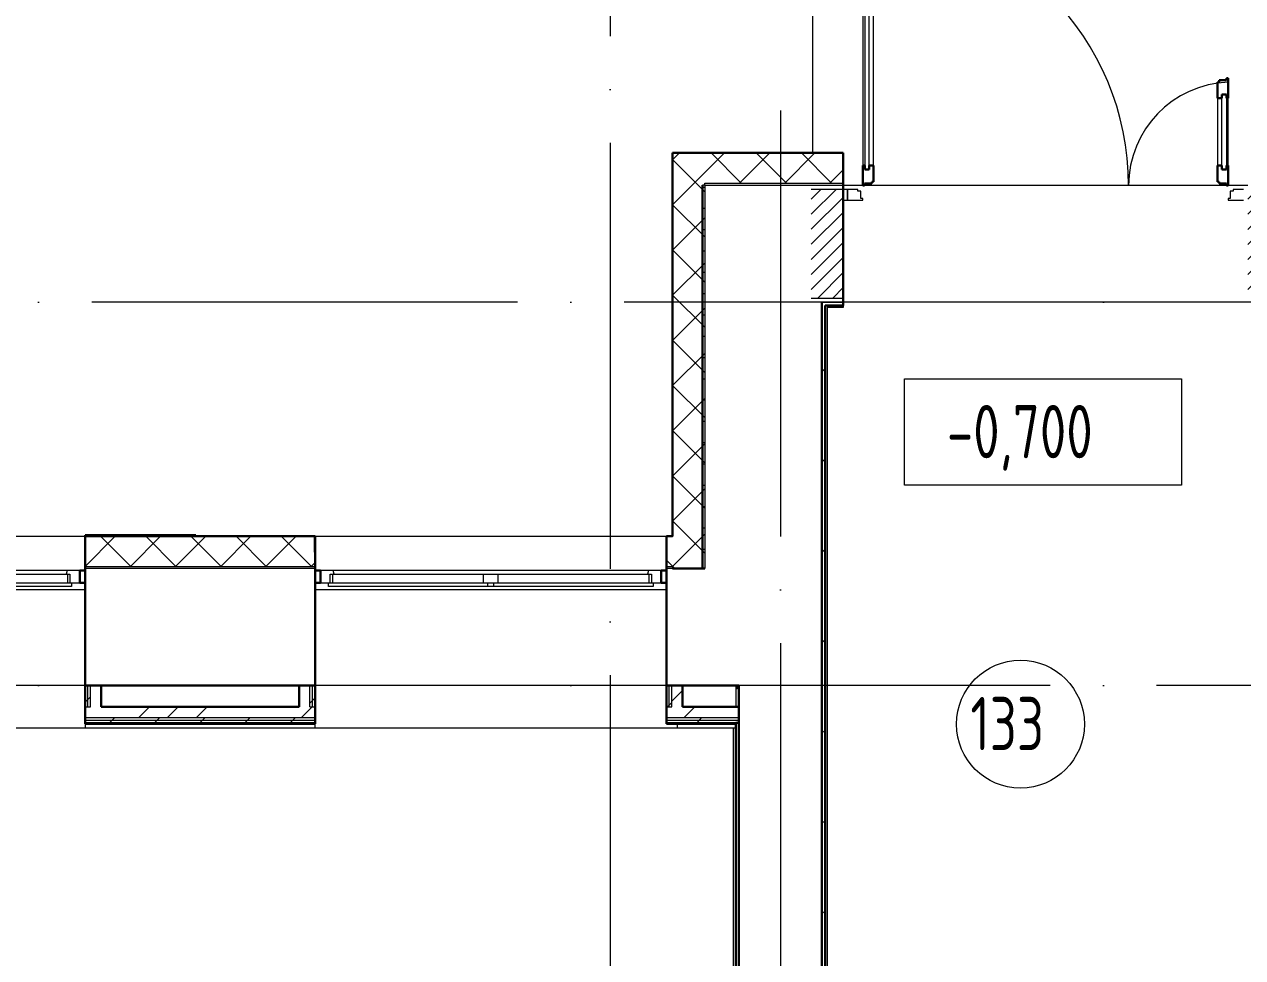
# Model space of a CAD drawing. Header units: millimetres. Extents: x -259809 to 472825, y -397243 to 31861.
# Drawn here: x -25406 to -19685, y -359309 to -354927 of the extents above; entities that cross this region are included whole.
import ezdxf

# ---------------------------------------------------------------- set-up
doc = ezdxf.new("R2010")
doc.units = ezdxf.units.MM
doc.linetypes.add('ADSK_Линия сетки', pattern=[25, 20, -2.5, 0, -2.5])
doc.linetypes.add('ADSK_Штриховая_ш2 п1_5', pattern=[4.5, 3, -1.5])
for name, color, linetype, lineweight in [('_ Окна', 252, 'Continuous', 30), ('Аннотация', 252, 'Continuous', 18), ('Двери', 252, 'Continuous', 9), ('лс', 5, 'Continuous', 30), ('Марки помещений', 252, 'Continuous', 20), ('Ограждение', 252, 'Continuous', 9), ('Окна', 252, 'Continuous', 9), ('Оси', 252, 'Continuous', 9), ('Отметки', 252, 'Continuous', 9), ('Перекрытие', 252, 'Continuous', 18), ('Стены внутренние', 252, 'Continuous', 18), ('Стены наружные', 252, 'Continuous', 18), ('Стены штриховка', 7, 'Continuous', 9)]:
    doc.layers.add(name, color=color, linetype=linetype, lineweight=lineweight)
doc.layers.add('Двери открывание', color=7, linetype='Continuous', lineweight=9, true_color=0xc0c0c0)
doc.styles.add('GOST Common_3', font='', dxfattribs={"height": 3.5})
doc.styles.get('GOST Common_3').set_extended_font_data('GOST 2.304 type A')

# ---------------------------------------------------------------- blocks, each defined once
blk = doc.blocks.new('1 этаж')
at = {"layer": 'Двери', "lineweight": 18, "true_color": 0x636466}
h = blk.add_hatch(dxfattribs=at)
h.set_pattern_fill('FP_2', color=251, style=0, pattern_type=2)
h.set_pattern_definition([(45, (-20735.8, -3270.313), (-35.3553, 35.3553), [])])
h.paths.add_polyline_path([(-19510.8, -3525.3), (-19510.8, -3015.3), (-19660.8, -3015.3), (-19660.8, -3525.3)])
h.paths.add_polyline_path([(-21560.8, -3525.3), (-21561.7, -3015.3), (-21710.8, -3015.3), (-21710.8, -3525.3), (-21561.7, -3525.3)])
at = {"layer": '_ Окна', "color": 251, "lineweight": 18, "true_color": 0x636466}
for p, q in [((-25205.2, -4805.3), (-25209.8, -4822.3)), ((-25145.8, -4805.3), (-25205.2, -4805.3)), ((-25203.8, -4822.3), (-25191.8, -4822.3)), ((-25191.8, -4822.3), (-25191.8, -4863.3)), ((-25145.8, -4863.3), (-25145.8, -4805.3)), ((-23956.4, -4805.3), (-24015.8, -4805.3)), ((-24015.8, -4805.3), (-24015.8, -4863.3)), ((-23969.8, -4863.3), (-23969.8, -4822.3)), ((-23969.8, -4822.3), (-23957.8, -4822.3)), ((-23951.8, -4822.3), (-23956.4, -4805.3)), ((-22475.2, -4805.3), (-22479.8, -4822.3)), ((-22415.8, -4805.3), (-22475.2, -4805.3)), ((-22473.8, -4822.3), (-22461.8, -4822.3)), ((-22461.8, -4822.3), (-22461.8, -4863.3)), ((-22415.8, -4863.3), (-22415.8, -4805.3)), ((-25183.8, -4863.3), (-25145.8, -4863.3)), ((-24015.8, -4863.3), (-23977.8, -4863.3)), ((-22453.8, -4863.3), (-22415.8, -4863.3))]:
    blk.add_line(p, q, dxfattribs=at)
at = {"layer": '_ Окна', "color": 251, "true_color": 0x636466}
for p, q in [((-25120.8, -4805.3), (-25145.8, -4805.3)), ((-25145.8, -4805.3), (-25145.8, -4863.3)), ((-24015.8, -4805.3), (-24040.8, -4805.3)), ((-24015.8, -4863.3), (-24015.8, -4805.3)), ((-22390.8, -4805.3), (-22415.8, -4805.3)), ((-22415.8, -4805.3), (-22415.8, -4863.3)), ((-25145.8, -4863.3), (-25120.8, -4863.3)), ((-24040.8, -4863.3), (-24015.8, -4863.3)), ((-22415.8, -4863.3), (-22390.8, -4863.3))]:
    blk.add_line(p, q, dxfattribs=at)
at = {"layer": 'Аннотация', "color": 251, "lineweight": 20, "true_color": 0x636466}
for p, q in [((-21272.7, -4404.2), (-21272.7, -3904.2)), ((-21272.7, -3904.2), (-19972.7, -3904.2)), ((-19972.7, -3904.2), (-19972.7, -4404.2)), ((-19972.7, -4404.2), (-21272.7, -4404.2))]:
    blk.add_line(p, q, dxfattribs=at)
at = {"layer": 'Двери', "color": 251, "true_color": 0x636466}
for p, q in [((-21468.8, -1807.3), (-21468.8, -2903.3)), ((-21459.8, -1789.3), (-21459.8, -2921.3)), ((-21438.8, -2921.3), (-21438.8, -1789.3)), ((-21418.8, -2903.3), (-21418.8, -1807.3)), ((-19782.8, -2921.3), (-19782.8, -2569.3)), ((-19782.8, -2569.3), (-19761.8, -2569.3)), ((-19761.8, -2569.3), (-19761.8, -2921.3)), ((-19802.8, -2587.3), (-19802.8, -2903.3)), ((-19752.8, -2903.3), (-19752.8, -2587.3)), ((-21459.8, -2921.3), (-21438.8, -2921.3)), ((-19761.8, -2921.3), (-19782.8, -2921.3)), ((-21560.8, -3015.3), (-21560.8, -3065.3)), ((-21540.8, -3015.3), (-21560.8, -3015.3)), ((-21540.8, -3065.3), (-21540.8, -3015.3)), ((-21491.8, -3015.3), (-21540.8, -3015.3)), ((-21540.8, -3015.3), (-21540.8, -3065.3)), ((-21491.8, -3023.3), (-21491.8, -3015.3)), ((-21477.8, -3023.3), (-21491.8, -3023.3)), ((-21477.8, -3057.3), (-21477.8, -3023.3)), ((-19729.8, -3023.3), (-19743.8, -3023.3)), ((-19743.8, -3023.3), (-19743.8, -3057.3)), ((-19729.8, -3015.3), (-19729.8, -3023.3)), ((-19680.8, -3015.3), (-19729.8, -3015.3)), ((-21560.8, -3065.3), (-21540.8, -3065.3)), ((-21540.8, -3065.3), (-21468.8, -3065.3)), ((-21468.8, -3057.3), (-21477.8, -3057.3)), ((-21468.8, -3065.3), (-21468.8, -3057.3)), ((-19743.8, -3057.3), (-19752.8, -3057.3)), ((-19752.8, -3057.3), (-19752.8, -3065.3)), ((-19752.8, -3065.3), (-19680.8, -3065.3))]:
    blk.add_line(p, q, dxfattribs=at)
at = {"layer": 'Двери', "color": 251, "lineweight": 30, "true_color": 0x636466}
for p, q in [((-19794.8, -2511.3), (-19802.8, -2511.3)), ((-19802.8, -2511.3), (-19802.8, -2587.3)), ((-19760.8, -2502.3), (-19794.8, -2502.3)), ((-19794.8, -2502.3), (-19794.8, -2511.3)), ((-19752.8, -2493.3), (-19760.8, -2493.3)), ((-19760.8, -2493.3), (-19760.8, -2502.3)), ((-19752.8, -2587.3), (-19752.8, -2493.3)), ((-19782.8, -2587.3), (-19782.8, -2569.3)), ((-19782.8, -2569.3), (-19761.8, -2569.3)), ((-19761.8, -2569.3), (-19761.8, -2587.3)), ((-19802.8, -2587.3), (-19782.8, -2587.3)), ((-19761.8, -2587.3), (-19752.8, -2587.3)), ((-21468.8, -2903.3), (-21468.8, -2997.3)), ((-21459.8, -2903.3), (-21468.8, -2903.3)), ((-21459.8, -2921.3), (-21459.8, -2903.3)), ((-21438.8, -2903.3), (-21438.8, -2921.3)), ((-21418.8, -2903.3), (-21438.8, -2903.3)), ((-21418.8, -2979.3), (-21418.8, -2903.3)), ((-19802.8, -2903.3), (-19802.8, -2979.3)), ((-19802.8, -2903.3), (-19782.8, -2903.3)), ((-19782.8, -2903.3), (-19782.8, -2921.3)), ((-19761.8, -2903.3), (-19752.8, -2903.3)), ((-19761.8, -2921.3), (-19761.8, -2903.3)), ((-19752.8, -2997.3), (-19752.8, -2903.3)), ((-21438.8, -2921.3), (-21459.8, -2921.3)), ((-19782.8, -2921.3), (-19761.8, -2921.3)), ((-21468.8, -2997.3), (-21460.8, -2997.3)), ((-21460.8, -2997.3), (-21460.8, -2988.3)), ((-21460.8, -2988.3), (-21426.8, -2988.3)), ((-21426.8, -2988.3), (-21426.8, -2979.3)), ((-21426.8, -2979.3), (-21418.8, -2979.3)), ((-19802.8, -2979.3), (-19794.8, -2979.3)), ((-19794.8, -2979.3), (-19794.8, -2988.3)), ((-19794.8, -2988.3), (-19760.8, -2988.3)), ((-19760.8, -2988.3), (-19760.8, -2997.3)), ((-19760.8, -2997.3), (-19752.8, -2997.3))]:
    blk.add_line(p, q, dxfattribs=at)
at = {"layer": 'Двери', "color": 251, "linetype": 'ADSK_Штриховая_ш2 п1_5', "true_color": 0x636466}
for p, q in [((-21560.8, -3015.3), (-21710.8, -3015.3)), ((-21560.8, -3525.3), (-21560.8, -3015.3)), ((-21710.8, -3525.3), (-21560.8, -3525.3))]:
    blk.add_line(p, q, dxfattribs=at)
at = {"layer": 'Двери открывание', "color": 251, "true_color": 0x636466}
for centre, radius, start, end in [((-21486.8, -2997.3), 1266, 0, 89.1853), ((-19734.8, -2997.3), 486, 92.1226, 180)]:
    blk.add_arc(centre, radius, start, end, dxfattribs=at)
at = {"layer": 'Марки помещений', "color": 251, "true_color": 0x636466}
blk.add_circle((-20728.5, -5526.2), 300, dxfattribs=at)
at = {"layer": 'Ограждение', "color": 251, "true_color": 0x636466}
for p, q in [((-21635.8, -3570.3), (-21635.8, -7527)), ((-21560.8, -3570.3), (-21635.8, -3570.3)), ((-21560.8, -3560.3), (-21560.8, -3570.3)), ((-25120.8, -4895.3), (-26820.8, -4895.3)), ((-22390.8, -4895.3), (-24040.8, -4895.3)), ((-25120.8, -5345.3), (-26820.8, -5345.3)), ((-22390.8, -5345.3), (-24040.8, -5345.3)), ((-22065.8, -5345.3), (-22065.8, -5445.3)), ((-22065.8, -5545.3), (-30330.8, -5545.3)), ((-25120.8, -5545.3), (-26820.8, -5545.3)), ((-25120.8, -5525.3), (-25120.8, -5545.3)), ((-24040.8, -5545.3), (-24040.8, -5525.3)), ((-22340.8, -5545.3), (-24040.8, -5545.3)), ((-22340.8, -5525.3), (-22340.8, -5545.3)), ((-22075.8, -8695.3), (-22075.8, -5545.3))]:
    blk.add_line(p, q, dxfattribs=at)
at = {"layer": 'Окна', "color": 251, "true_color": 0x636466}
for p, q in [((-25205.2, -4805.3), (-26736.4, -4805.3)), ((-25935.8, -4822.3), (-25203.8, -4822.3)), ((-25203.8, -4822.3), (-25203.8, -4863.3)), ((-23957.8, -4822.3), (-23250.8, -4822.3)), ((-23957.8, -4863.3), (-23957.8, -4822.3)), ((-22475.2, -4805.3), (-23956.4, -4805.3)), ((-23250.8, -4822.3), (-23180.8, -4822.3)), ((-23250.8, -4822.3), (-23250.8, -4863.3)), ((-23180.8, -4822.3), (-22473.8, -4822.3)), ((-23180.8, -4863.3), (-23180.8, -4822.3)), ((-22473.8, -4822.3), (-22473.8, -4863.3)), ((-25955.8, -4863.3), (-25183.8, -4863.3)), ((-25183.8, -4880.3), (-25955.8, -4880.3)), ((-25183.8, -4863.3), (-25183.8, -4880.3)), ((-23977.8, -4863.3), (-23230.8, -4863.3)), ((-23977.8, -4880.3), (-23977.8, -4863.3)), ((-23230.8, -4880.3), (-23977.8, -4880.3)), ((-23230.8, -4863.3), (-23200.8, -4863.3)), ((-23230.8, -4863.3), (-23230.8, -4880.3)), ((-23200.8, -4880.3), (-23230.8, -4880.3)), ((-23200.8, -4863.3), (-22453.8, -4863.3)), ((-23200.8, -4880.3), (-23200.8, -4863.3)), ((-22453.8, -4880.3), (-23200.8, -4880.3)), ((-22453.8, -4863.3), (-22453.8, -4880.3))]:
    blk.add_line(p, q, dxfattribs=at)
at = {"layer": 'Оси', "color": 251, "linetype": 'ADSK_Линия сетки', "ltscale": 100, "true_color": 0x636466}
for p, q in [((-22655.8, 32205.3), (-22655.8, -32501.4)), ((-21855.8, -2645.3), (-21855.8, -33771.4)), ((4411.5, -3545.3), (-72528.1, -3545.3)), ((4411.5, -5345.3), (-72528.1, -5345.3))]:
    blk.add_line(p, q, dxfattribs=at)
at = {"layer": 'Перекрытие', "color": 251, "ltscale": 100, "true_color": 0x636466}
for p, q in [((-21705.8, -893.3), (-21705.8, -2843.3)), ((-21560.8, -2995.3), (-21468.8, -2995.3)), ((-21460.8, -2995.3), (-19760.8, -2995.3)), ((-19752.8, -2995.3), (-19660.8, -2995.3)), ((-19660.8, -3545.3), (-21560.8, -3545.3))]:
    blk.add_line(p, q, dxfattribs=at)
at = {"layer": 'Стены внутренние', "color": 251, "lineweight": 30, "true_color": 0x636466}
for p, q in [((-21560.8, -2843.3), (-22362.8, -2843.3)), ((-22362.8, -2843.3), (-22362.8, -4643.3)), ((-21560.8, -2985.3), (-21560.8, -2843.3)), ((-21560.8, -3545.3), (-21560.8, -2995.3)), ((-24040.8, -4643.3), (-25120.8, -4643.3)), ((-25120.8, -4643.3), (-25120.8, -4785.3)), ((-24040.8, -4785.3), (-24040.8, -4643.3)), ((-22362.8, -4643.3), (-22390.8, -4643.3)), ((-22390.8, -4643.3), (-22390.8, -4785.3)), ((-25120.8, -4795.3), (-25120.8, -5345.3)), ((-24040.8, -5345.3), (-24040.8, -4795.3)), ((-22390.8, -4795.3), (-22390.8, -5345.3)), ((-22220.8, -4795.3), (-22362.8, -4795.3)), ((-25045.8, -5345.3), (-24115.8, -5345.3)), ((-22315.8, -5345.3), (-22050.8, -5345.3)), ((-22050.8, -5345.3), (-22050.8, -5445.3))]:
    blk.add_line(p, q, dxfattribs=at)
at = {"layer": 'Стены внутренние', "color": 251, "linetype": 'Continuous', "lineweight": 9, "true_color": 0x636466}
for p, q in [((-22360.8, -2874.5), (-22331.6, -2845.3)), ((-22269.5, -2995.3), (-22119.5, -2845.3)), ((-22039.7, -2985.3), (-22179.7, -2845.3)), ((-22047.4, -2985.3), (-21907.4, -2845.3)), ((-21827.6, -2985.3), (-21967.6, -2845.3)), ((-21835.2, -2985.3), (-21695.2, -2845.3)), ((-21615.5, -2985.3), (-21755.5, -2845.3)), ((-21561.7, -2849.1), (-21562.8, -2851)), ((-22241.9, -2995.3), (-22360.8, -2876.4)), ((-21623.1, -2985.3), (-21562.8, -2925)), ((-22360.8, -3086.6), (-22269.5, -2995.3)), ((-22210.8, -3026.4), (-22241.9, -2995.3)), ((-22362.8, -3055.2), (-22360.8, -3055.2)), ((-22210.8, -3238.5), (-22360.8, -3088.5)), ((-22360.8, -3298.7), (-22210.8, -3148.7)), ((-22210.8, -3450.6), (-22360.8, -3300.6)), ((-22362.8, -3360), (-22360.8, -3360)), ((-22360.8, -3510.9), (-22210.8, -3360.9)), ((-22360.8, -3420.4), (-22362.8, -3423.9)), ((-22210.8, -3662.8), (-22360.8, -3512.8)), ((-22360.8, -3723), (-22210.8, -3573)), ((-22362.8, -3766.4), (-22360.8, -3766.4)), ((-22210.8, -3874.9), (-22360.8, -3724.9)), ((-22360.8, -3935.1), (-22210.8, -3785.1)), ((-22360.8, -3895.5), (-22362.8, -3892.1)), ((-22210.8, -4087), (-22360.8, -3937)), ((-22360.8, -4147.3), (-22210.8, -3997.3)), ((-22362.8, -4172.8), (-22360.8, -4172.8)), ((-22210.8, -4299.2), (-22360.8, -4149.2)), ((-22360.8, -4359.4), (-22210.8, -4209.4)), ((-22210.8, -4511.3), (-22360.8, -4361.3)), ((-22360.8, -4571.5), (-22210.8, -4421.5)), ((-22362.8, -4477.6), (-22360.8, -4477.6)), ((-22360.8, -4505.1), (-22362.8, -4501.7)), ((-22210.8, -4723.4), (-22360.8, -4573.4)), ((-25120.2, -4785.3), (-24980.2, -4645.3)), ((-24906.6, -4785.3), (-25046.6, -4645.3)), ((-24908, -4785.3), (-24768, -4645.3)), ((-24860.9, -4645.3), (-24862, -4643.3)), ((-24694.5, -4785.3), (-24834.5, -4645.3)), ((-24709.3, -4643.3), (-24710.4, -4645.3)), ((-24695.9, -4785.3), (-24555.9, -4645.3)), ((-24482.4, -4785.3), (-24622.4, -4645.3)), ((-24483.8, -4785.3), (-24343.8, -4645.3)), ((-24270.2, -4785.3), (-24410.2, -4645.3)), ((-24271.6, -4785.3), (-24131.6, -4645.3)), ((-24058.1, -4785.3), (-24198.1, -4645.3)), ((-22388.8, -4688.1), (-22390.8, -4691.6)), ((-22360.8, -4783.7), (-22210.8, -4633.7)), ((-25118.8, -4785.3), (-25120.8, -4783.3)), ((-24059.5, -4785.3), (-24040.8, -4766.6)), ((-22360.8, -4785.6), (-22390.8, -4755.6)), ((-22362.8, -4785.7), (-22360.8, -4783.7)), ((-22351.1, -4795.3), (-22360.8, -4785.6))]:
    blk.add_line(p, q, dxfattribs=at)
at = {"layer": 'Стены внутренние', "color": 251, "true_color": 0x636466}
for p, q in [((-22210.8, -2995.3), (-22220.8, -2995.3)), ((-22210.8, -2995.3), (-22210.8, -4795.3)), ((-21660.8, -3545.3), (-21560.8, -3545.3)), ((-26820.8, -4643.3), (-25120.8, -4643.3)), ((-24040.8, -4643.3), (-22390.8, -4643.3)), ((-24040.8, -4795.3), (-25120.8, -4795.3)), ((-22362.8, -4795.3), (-22390.8, -4795.3))]:
    blk.add_line(p, q, dxfattribs=at)
at = {"layer": 'Стены наружные', "color": 251, "lineweight": 30, "true_color": 0x636466}
for p, q in [((-22220.8, -2995.3), (-22220.8, -4795.3)), ((-21560.8, -2995.3), (-21560.8, -2985.3)), ((-21660.8, -3545.3), (-21660.8, -10860.3)), ((-21560.8, -3560.3), (-21560.8, -3545.3)), ((-21645.8, -3560.3), (-21560.8, -3560.3)), ((-21645.8, -10725.3), (-21645.8, -3560.3)), ((-24600.8, -4638.3), (-25120.8, -4638.3)), ((-25120.8, -4638.3), (-25120.8, -4643.3)), ((-24600.8, -4643.3), (-24600.8, -4638.3)), ((-25120.8, -4785.3), (-25120.8, -4795.3)), ((-24040.8, -4795.3), (-24040.8, -4785.3)), ((-22390.8, -4785.3), (-22390.8, -4795.3)), ((-22220.8, -4795.3), (-22210.8, -4795.3)), ((-25120.8, -5345.3), (-25120.8, -5525.3)), ((-25045.8, -5345.3), (-25120.8, -5345.3)), ((-25045.8, -5445.3), (-25045.8, -5345.3)), ((-24115.8, -5345.3), (-24115.8, -5445.3)), ((-24040.8, -5345.3), (-24115.8, -5345.3)), ((-24040.8, -5525.3), (-24040.8, -5345.3)), ((-22390.8, -5345.3), (-22390.8, -5525.3)), ((-22315.8, -5345.3), (-22390.8, -5345.3)), ((-22315.8, -5445.3), (-22315.8, -5345.3)), ((-24115.8, -5445.3), (-25045.8, -5445.3)), ((-22050.8, -5445.3), (-22315.8, -5445.3)), ((-22050.8, -8840.3), (-22050.8, -5445.3)), ((-25120.8, -5525.3), (-24040.8, -5525.3)), ((-22390.8, -5525.3), (-22065.8, -5525.3)), ((-22050.8, -5520.3), (-22065.8, -5520.3)), ((-22065.8, -5520.3), (-22050.8, -5520.3)), ((-22065.8, -5525.3), (-22065.8, -8705.3))]:
    blk.add_line(p, q, dxfattribs=at)
at = {"layer": 'Стены наружные', "color": 251, "linetype": 'Continuous', "lineweight": 9, "true_color": 0x636466}
for p, q in [((-22210.8, -3005.6), (-22220.8, -3005.6)), ((-22210.8, -3105.6), (-22220.8, -3105.6)), ((-22210.8, -3205.6), (-22220.8, -3205.6)), ((-22210.8, -3305.6), (-22220.8, -3305.6)), ((-22210.8, -3405.6), (-22220.8, -3405.6)), ((-22210.8, -3505.6), (-22220.8, -3505.6)), ((-22210.8, -3605.6), (-22220.8, -3605.6)), ((-22210.8, -3705.6), (-22220.8, -3705.6)), ((-22210.8, -3805.6), (-22220.8, -3805.6)), ((-21660.8, -3871.5), (-21645.8, -3856.5)), ((-22210.8, -3905.6), (-22220.8, -3905.6)), ((-22210.8, -4005.6), (-22220.8, -4005.6)), ((-22210.8, -4105.6), (-22220.8, -4105.6)), ((-22210.8, -4205.6), (-22220.8, -4205.6)), ((-21660.8, -4295.8), (-21645.8, -4280.8)), ((-22210.8, -4305.6), (-22220.8, -4305.6)), ((-22210.8, -4405.6), (-22220.8, -4405.6)), ((-22210.8, -4505.6), (-22220.8, -4505.6)), ((-22210.8, -4605.6), (-22220.8, -4605.6)), ((-24862, -4643.3), (-24864.9, -4638.3)), ((-24706.4, -4638.3), (-24709.3, -4643.3)), ((-22210.8, -4705.6), (-22220.8, -4705.6)), ((-21660.8, -4720.1), (-21645.8, -4705.1)), ((-21660.8, -5144.3), (-21645.8, -5129.3)), ((-22365.8, -5418), (-22315.8, -5368)), ((-25120.8, -5422.3), (-25108.3, -5409.8)), ((-25108.3, -5409.8), (-25095.8, -5397.3)), ((-24065.8, -5428), (-24053.3, -5415.5)), ((-24053.3, -5415.5), (-24040.8, -5403)), ((-22378.3, -5437.6), (-22365.8, -5425.1)), ((-24868, -5495.3), (-24818, -5445.3)), ((-24733.1, -5495.3), (-24683.1, -5445.3)), ((-24598.1, -5495.3), (-24548.1, -5445.3)), ((-24104.7, -5495.3), (-24054.7, -5445.3)), ((-22386, -5445.3), (-22378.3, -5437.6)), ((-22308.2, -5495.3), (-22258.2, -5445.3)), ((-25011.6, -5525.3), (-25006.6, -5520.3)), ((-25006.6, -5520.3), (-24994.1, -5507.8)), ((-24994.1, -5507.8), (-24981.6, -5495.3)), ((-24794.5, -5520.3), (-24782, -5507.8)), ((-24782, -5507.8), (-24769.5, -5495.3)), ((-24587.4, -5525.3), (-24582.4, -5520.3)), ((-24582.4, -5520.3), (-24569.9, -5507.8)), ((-24569.9, -5507.8), (-24557.4, -5495.3)), ((-24370.2, -5520.3), (-24357.7, -5507.8)), ((-24357.7, -5507.8), (-24345.2, -5495.3)), ((-24163.1, -5525.3), (-24158.1, -5520.3)), ((-24158.1, -5520.3), (-24145.6, -5507.8)), ((-24145.6, -5507.8), (-24133.1, -5495.3)), ((-22248.9, -5520.3), (-22236.4, -5507.8)), ((-22236.4, -5507.8), (-22223.9, -5495.3)), ((-21660.8, -5568.6), (-21645.8, -5553.6)), ((-21660.8, -5992.9), (-21645.8, -5977.9)), ((-21660.8, -6417.1), (-21645.8, -6402.1))]:
    blk.add_line(p, q, dxfattribs=at)
at = {"layer": 'Стены наружные', "color": 251, "true_color": 0x636466}
for p, q in [((-22210.8, -2995.3), (-21560.8, -2995.3)), ((-22058.3, -5360.3), (-22065.8, -5360.3)), ((-22058.3, -5345.3), (-22058.3, -5360.3))]:
    blk.add_line(p, q, dxfattribs=at)
at = {"layer": 'Стены штриховка', "color": 251, "true_color": 0x636466}
for p, q in [((-21562.8, -2845.3), (-22362.8, -2845.3)), ((-22360.8, -4645.3), (-22360.8, -2843.3)), ((-21562.8, -2985.3), (-21562.8, -2845.3)), ((-22220.8, -2995.3), (-22220.8, -2995.3)), ((-22210.8, -2985.3), (-21560.8, -2985.3)), ((-22210.8, -2995.3), (-22210.8, -2985.3)), ((-24042.8, -4645.3), (-25118.8, -4645.3)), ((-25118.8, -4645.3), (-25118.8, -4719.3)), ((-24042.8, -4719.3), (-24042.8, -4645.3)), ((-22388.8, -4645.3), (-22388.8, -4719.3)), ((-22360.8, -4645.3), (-22388.8, -4645.3)), ((-22362.8, -4645.3), (-22362.8, -4643.3)), ((-25120.8, -4719.3), (-25118.8, -4719.3)), ((-24042.8, -4719.3), (-24040.8, -4719.3)), ((-22390.8, -4719.3), (-22388.8, -4719.3)), ((-25120.8, -4785.3), (-24040.8, -4785.3)), ((-22390.8, -4785.3), (-22362.8, -4785.3)), ((-22362.8, -4785.3), (-22362.8, -4795.3)), ((-25108.3, -5445.3), (-25108.3, -5345.3)), ((-25095.8, -5445.3), (-25095.8, -5345.3)), ((-24065.8, -5445.3), (-24065.8, -5345.3)), ((-24053.3, -5445.3), (-24053.3, -5345.3)), ((-22378.3, -5445.3), (-22378.3, -5345.3)), ((-22365.8, -5445.3), (-22365.8, -5345.3)), ((-25120.8, -5445.3), (-25095.8, -5445.3)), ((-24065.8, -5445.3), (-24040.8, -5445.3)), ((-22390.8, -5445.3), (-22365.8, -5445.3)), ((-25120.8, -5495.3), (-24040.8, -5495.3)), ((-25120.8, -5507.8), (-24040.8, -5507.8)), ((-24040.8, -5520.3), (-25120.8, -5520.3)), ((-25120.8, -5520.3), (-24040.8, -5520.3)), ((-22390.8, -5495.3), (-22050.8, -5495.3)), ((-22390.8, -5507.8), (-22050.8, -5507.8)), ((-22065.8, -5520.3), (-22390.8, -5520.3)), ((-22390.8, -5520.3), (-22065.8, -5520.3)), ((-22065.8, -5525.3), (-22065.8, -5520.3))]:
    blk.add_line(p, q, dxfattribs=at)
at = {"layer": 'Марки помещений', "color": 251, "true_color": 0x636466, "style": 'GOST Common_3', "width": 0.9}
blk.add_text('133', height=250, dxfattribs=at).set_placement((-20963.5, -5648.4))
at = {"layer": 'Отметки', "color": 251, "true_color": 0x636466, "style": 'GOST Common_3', "width": 0.9}
blk.add_text('-0,700', height=250, dxfattribs=at).set_placement((-21073.9, -4277.5))

msp = doc.modelspace()

# ---------------------------------------------------------------- hatches: boundary and pattern name
at = {"layer": 'лс', "lineweight": 5}
h = msp.add_hatch(dxfattribs=at)
h.set_pattern_fill('ANSI31', color=4, scale=100)
h.set_pattern_definition([(45, (7e-12, 55557.13), (-224.5064, 224.5064), [])])
h.paths.add_polyline_path([(-29281.7, -366334.3), (-4405.2, -366334.3), (-4405.2, -364593), (-5981.9, -364593), (-5981.9, -364588.7), (-8829.6, -364588.7), (-8829.6, -364591.6), (-30595.5, -364591.6), (-30595.5, -358232.4), (-32731.9, -358232.4), (-32731.9, -364572.7), (-40514.3, -364572.7), (-40514.3, -366445.8), (-39730, -366445.8), (-39730, -369715.4), (-34251.2, -369715.4), (-34251.2, -372621.1), (-29281.7, -372621.1)])
edge = h.paths.add_edge_path(flags=16)
edge.add_ellipse((-39267.7, -365126.6), major_axis=(911.9, 0), ratio=0.29514, start_angle=0, end_angle=360)
h.paths.add_polyline_path([(-39746.2, -365398.8), (-38817.6, -365398.8), (-38817.6, -364890.3), (-39746.2, -364890.3)], flags=16)

# ---------------------------------------------------------------- block references
msp.add_blockref('1 этаж', (0, -352686.9))

doc.saveas('drawing.dxf')
